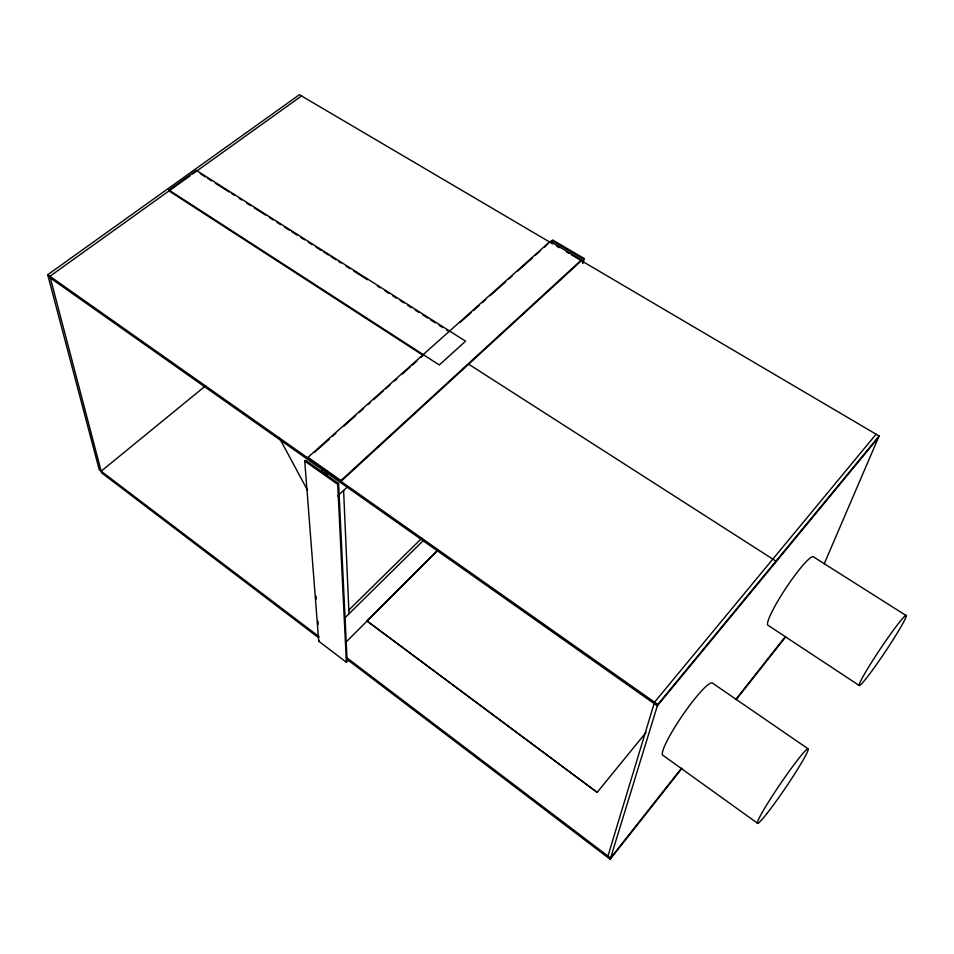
<?xml version="1.0" encoding="UTF-8"?>
<svg xmlns="http://www.w3.org/2000/svg" width="954" height="954" viewBox="0 0 954 954"><rect width="100%" height="100%" fill="white"/><g stroke="black" fill="none" stroke-linecap="round" stroke-linejoin="round"><path stroke-width="1.43" d="M581.511 259.882L340.948 480.554L340.983 481.341L581.391 260.716L581.511 259.882L550.124 241.41L544.472 247.205M551.543 243.52L552.593 239.955L583.943 258.379L583.288 262.791M582.596 263.435L583.943 258.379M366.861 620.887L597.144 792.369L366.861 620.887L437.54 550.351M607.96 856.06L654.527 702.204L876.094 434.213M346.898 659.226L610.19 859.292L657.759 704.481L879.099 435.978L574.594 256.709M775.375 562.61L775.948 561.107L468.772 364.261M824.22 563.814L879.099 435.978M610.19 859.292L681.895 768.423M736.13 699.687L785.762 636.771M681.454 768.256L610.572 858.051L346.385 657.425M735.761 699.449L785.464 636.473M597.144 792.369L646.061 732.422M878.419 437.552L657.33 705.853L50.335 277.984M346.397 662.267L347.149 661.516L338.598 483.535L305.65 460.269L304.743 461.08L318.708 641.195L346.397 662.267L337.704 484.358L338.598 483.535M345.849 642.257L437.516 550.732M318.708 641.195L319.447 640.456M344.525 618.216L422.896 540.954M348.615 610.262L421.859 538.175M337.68 495.937L347.494 486.874M308.047 458.135L307.987 457.336L550.124 241.41M314.701 452.196L329.13 439.317M332.457 436.348L335.796 433.378M343.559 426.45L355.77 415.55M359.098 412.581L363.546 408.622M367.982 404.663L370.2 402.683M373.539 399.702L383.52 390.794M385.738 388.815L390.186 384.856M394.622 380.896L396.84 378.917M402.397 373.956L410.16 367.028M412.378 365.048L416.826 361.089M421.263 357.13L423.481 355.15M460.114 322.464L471.216 312.566M473.434 310.587L478.98 305.626M482.319 302.656L485.646 299.687M490.082 295.728L505.62 281.859M508.959 278.89L512.286 275.921M517.831 270.972L532.26 258.093M535.599 255.123L540.036 251.164M101.148 471.204L205.706 385.726M168.894 190.049L196.357 170.384L465.588 341.186L439.281 364.977L168.894 190.049L169.025 190.907L422.98 355.27M174.499 186.984L49.894 276.29L101.577 472.826L318.541 637.689M174.987 186.638L190.502 175.524M192.529 174.069L301.536 95.96M319.137 636.735L99.252 469.762L47.7 274.74L299.401 94.708L552.807 243.89M551.889 240.587L583.24 259.011M556.659 246.156L559.223 247.67M566.33 251.856L568.846 253.335M571.351 254.813L573.867 256.28M906.3 615.64A42.25 2.85 -56.2 0 0 870.847 663.507A42.25 2.85 -56.2 0 0 870.966 672.165A42.25 2.85 -56.2 0 0 906.3 615.64L813.869 557.136A41.189 5.617 -56.4 0 0 787.694 585.482A41.189 5.617 -56.4 0 0 767.803 625.144L859.149 685.461M200.245 173.64L205.277 176.836M207.793 178.422L211.561 180.819M215.33 183.216L229.163 191.992M231.679 193.59L234.195 195.188M239.215 198.372L241.732 199.97M246.764 203.166L250.532 205.551M254.313 207.948L265.629 215.127M269.398 217.524L273.166 219.921M276.934 222.318L280.714 224.703M284.483 227.1L289.515 230.296M292.031 231.894L297.052 235.078M300.832 237.474L304.6 239.871M308.369 242.268L312.149 244.653M315.917 247.05L320.949 250.246M323.466 251.832L328.486 255.028M331.002 256.626L336.035 259.822M338.551 261.408L341.067 263.006M346.087 266.202L349.868 268.599M353.636 270.984L367.469 279.76M377.522 286.152L380.038 287.75M385.07 290.934L388.838 293.331M392.607 295.728L396.387 298.125M400.155 300.51L403.924 302.907M407.704 305.304L411.472 307.689M415.24 310.086L419.021 312.483M422.789 314.88L427.821 318.064M430.326 319.662L435.358 322.857M439.126 325.254L442.906 327.639M446.675 330.036L449.191 331.634M808.074 748.807L712.328 683.004A43.836 6.356 -55.6 0 0 681.49 716.859A43.836 6.356 -55.6 0 0 663.197 755.508L757.703 823.362M307.987 457.336L340.948 480.554M47.7 274.74L657.759 704.481M304.743 461.08L337.704 484.358M346.922 659.786L349.2 660.979M279.295 437.755L307.51 490.225M196.357 170.384L196.476 171.243M316.06 596.155L316.287 599.1M317.98 621.257L318.207 624.214M321.796 467.818L322.07 472.254M324.432 469.678L324.694 474.102M327.067 471.538L327.317 475.963M343.607 490.463L348.997 613.804M766.944 813.5A45.041 3.244 -55.8 0 0 807.955 750.464A45.041 3.244 -55.8 0 0 773.444 794.253A45.041 3.244 -55.8 0 0 766.944 813.5"/></g></svg>
